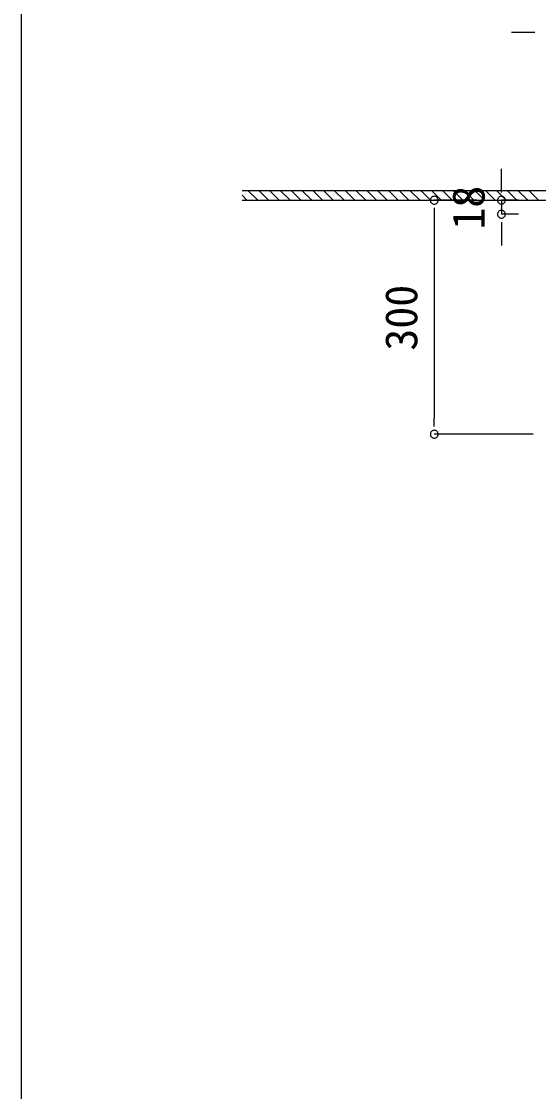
# Model space of a CAD drawing. Units: millimetres, scale not verified. Extents: x -4205 to 4205, y -2975 to 2975.
# Drawn here: x -3950 to -3287, y 495 to 1867 of the extents above; entities that cross this region are included whole.
import ezdxf
from ezdxf.enums import TextEntityAlignment as Align

# ---------------------------------------------------------------- set-up
doc = ezdxf.new("R2010")
doc.units = ezdxf.units.MM
doc.header["$LTSCALE"] = 20
for name, color, linetype in [('0-0', 7, 'Continuous'), ('0-4', 3, 'Continuous'), ('0-5', 7, 'Continuous')]:
    doc.layers.add(name, color=color, linetype=linetype)
doc.styles.add('ＭＳ ゴシック', font='')
doc.styles.get('ＭＳ ゴシック').set_extended_font_data('MS Gothic')

msp = doc.modelspace()

# ---------------------------------------------------------------- linework, layer by layer
at = {"layer": '0-0'}
for p, q in [((-3667.25, 1650.51), (-1144.9, 1650.51)), ((-3647.17, 1638.01), (-3659.67, 1650.51)), ((-3633.33, 1638.01), (-3645.83, 1650.51)), ((-3619.48, 1638.01), (-3631.98, 1650.51)), ((-3605.64, 1638.01), (-3618.14, 1650.51)), ((-3591.79, 1638.01), (-3604.29, 1650.51)), ((-3577.95, 1638.01), (-3590.45, 1650.51)), ((-3564.1, 1638.01), (-3576.6, 1650.51)), ((-3550.26, 1638.01), (-3562.76, 1650.51)), ((-3536.42, 1638.01), (-3548.92, 1650.51)), ((-3522.57, 1638.01), (-3535.07, 1650.51)), ((-3508.73, 1638.01), (-3521.23, 1650.51)), ((-3494.88, 1638.01), (-3507.38, 1650.51)), ((-3481.04, 1638.01), (-3493.54, 1650.51)), ((-3467.19, 1638.01), (-3479.69, 1650.51)), ((-3453.35, 1638.01), (-3465.85, 1650.51)), ((-3439.5, 1638.01), (-3452, 1650.51)), ((-3425.66, 1638.01), (-3438.16, 1650.51)), ((-3411.81, 1638.01), (-3424.31, 1650.51)), ((-3397.97, 1638.01), (-3410.47, 1650.51)), ((-3384.13, 1638.01), (-3396.63, 1650.51)), ((-3370.28, 1638.01), (-3382.78, 1650.51)), ((-3356.44, 1638.01), (-3368.94, 1650.51)), ((-3342.59, 1638.01), (-3355.09, 1650.51)), ((-3328.75, 1638.01), (-3341.25, 1650.51)), ((-3314.9, 1638.01), (-3327.4, 1650.51)), ((-3301.06, 1638.01), (-3313.56, 1650.51)), ((-3287.21, 1638.01), (-3299.71, 1650.51)), ((-3661.02, 1638.01), (-3667.25, 1644.24)), ((-3667.25, 1638.01), (-1144.9, 1638.01))]:
    msp.add_line(p, q, dxfattribs=at)
msp.add_lwpolyline([(-3950, 2750), (3950, 2750), (3950, -2750), (-3950, -2750)], close=True, dxfattribs=at)
at = {"layer": '0-4'}
for p, q in [((-3302.02, 1853.11), (-3322.02, 1853.11)), ((-3334.7, 1658.01), (-3334.7, 1678.01)), ((-3366.25, 1638.01), (-3420.86, 1638.01)), ((-3312.77, 1638.01), (-3334.7, 1638.01)), ((-3334.7, 1638.01), (-3334.7, 1620.01)), ((-3312.77, 1620.01), (-3334.7, 1620.01)), ((-3420.86, 1618.01), (-3420.86, 1358.01)), ((-3334.7, 1600.01), (-3334.7, 1580.01)), ((-3294.27, 1338.01), (-3420.86, 1338.01))]:
    msp.add_line(p, q, dxfattribs=at)
at = {"layer": '0-5', "color": 3}
for p, q in [((-3292.02, 1853.11), (-3302.02, 1853.11)), ((-3334.7, 1648.01), (-3334.7, 1658.01)), ((-3420.86, 1628.01), (-3420.86, 1618.01)), ((-3334.7, 1610.01), (-3334.7, 1600.01)), ((-3420.86, 1348.01), (-3420.86, 1358.01))]:
    msp.add_line(p, q, dxfattribs=at)
at = {"layer": '0-5'}
for points in [[(-3420.86, 1633.01), (-3419.88, 1633.1), (-3418.95, 1633.39), (-3418.08, 1633.85), (-3417.32, 1634.47), (-3416.7, 1635.23), (-3416.24, 1636.09), (-3415.96, 1637.03), (-3415.86, 1638.01), (-3415.96, 1638.98), (-3416.24, 1639.92), (-3416.7, 1640.79), (-3417.32, 1641.54), (-3418.08, 1642.16), (-3418.95, 1642.63), (-3419.88, 1642.91), (-3420.86, 1643.01), (-3421.83, 1642.91), (-3422.77, 1642.63), (-3423.64, 1642.16), (-3424.39, 1641.54), (-3425.02, 1640.79), (-3425.48, 1639.92), (-3425.76, 1638.98), (-3425.86, 1638.01), (-3425.76, 1637.03), (-3425.48, 1636.09), (-3425.02, 1635.23), (-3424.39, 1634.47), (-3423.64, 1633.85), (-3422.77, 1633.39), (-3421.83, 1633.1)], [(-3334.7, 1643.01), (-3335.68, 1642.91), (-3336.62, 1642.63), (-3337.48, 1642.16), (-3338.24, 1641.54), (-3338.86, 1640.79), (-3339.32, 1639.92), (-3339.61, 1638.98), (-3339.7, 1638.01), (-3339.61, 1637.03), (-3339.32, 1636.09), (-3338.86, 1635.23), (-3338.24, 1634.47), (-3337.48, 1633.85), (-3336.62, 1633.39), (-3335.68, 1633.1), (-3334.7, 1633.01), (-3333.73, 1633.1), (-3332.79, 1633.39), (-3331.92, 1633.85), (-3331.17, 1634.47), (-3330.55, 1635.23), (-3330.08, 1636.09), (-3329.8, 1637.03), (-3329.7, 1638.01), (-3329.8, 1638.98), (-3330.08, 1639.92), (-3330.55, 1640.79), (-3331.17, 1641.54), (-3331.92, 1642.16), (-3332.79, 1642.63), (-3333.73, 1642.91)], [(-3334.7, 1615.01), (-3333.73, 1615.1), (-3332.79, 1615.39), (-3331.92, 1615.85), (-3331.17, 1616.47), (-3330.55, 1617.23), (-3330.08, 1618.09), (-3329.8, 1619.03), (-3329.7, 1620.01), (-3329.8, 1620.98), (-3330.08, 1621.92), (-3330.55, 1622.79), (-3331.17, 1623.54), (-3331.92, 1624.16), (-3332.79, 1624.63), (-3333.73, 1624.91), (-3334.7, 1625.01), (-3335.68, 1624.91), (-3336.62, 1624.63), (-3337.48, 1624.16), (-3338.24, 1623.54), (-3338.86, 1622.79), (-3339.32, 1621.92), (-3339.61, 1620.98), (-3339.7, 1620.01), (-3339.61, 1619.03), (-3339.32, 1618.09), (-3338.86, 1617.23), (-3338.24, 1616.47), (-3337.48, 1615.85), (-3336.62, 1615.39), (-3335.68, 1615.1)], [(-3420.86, 1343.01), (-3421.83, 1342.91), (-3422.77, 1342.63), (-3423.64, 1342.16), (-3424.39, 1341.54), (-3425.02, 1340.79), (-3425.48, 1339.92), (-3425.76, 1338.98), (-3425.86, 1338.01), (-3425.76, 1337.03), (-3425.48, 1336.09), (-3425.02, 1335.23), (-3424.39, 1334.47), (-3423.64, 1333.85), (-3422.77, 1333.39), (-3421.83, 1333.1), (-3420.86, 1333.01), (-3419.88, 1333.1), (-3418.95, 1333.39), (-3418.08, 1333.85), (-3417.32, 1334.47), (-3416.7, 1335.23), (-3416.24, 1336.09), (-3415.96, 1337.03), (-3415.86, 1338.01), (-3415.96, 1338.98), (-3416.24, 1339.92), (-3416.7, 1340.79), (-3417.32, 1341.54), (-3418.08, 1342.16), (-3418.95, 1342.63), (-3419.88, 1342.91)]]:
    msp.add_lwpolyline(points, close=True, dxfattribs=at)

# ---------------------------------------------------------------- texts
at = {"layer": '0-4', "color": 7, "style": 'ＭＳ ゴシック'}
for s, p in [('18', (-3343.96, 1600.22)), ('300', (-3430.12, 1445.11))]:
    msp.add_text(s, height=41.38, rotation=90, dxfattribs=at).set_placement(p, align=Align.BOTTOM_LEFT)

doc.saveas('drawing.dxf')
